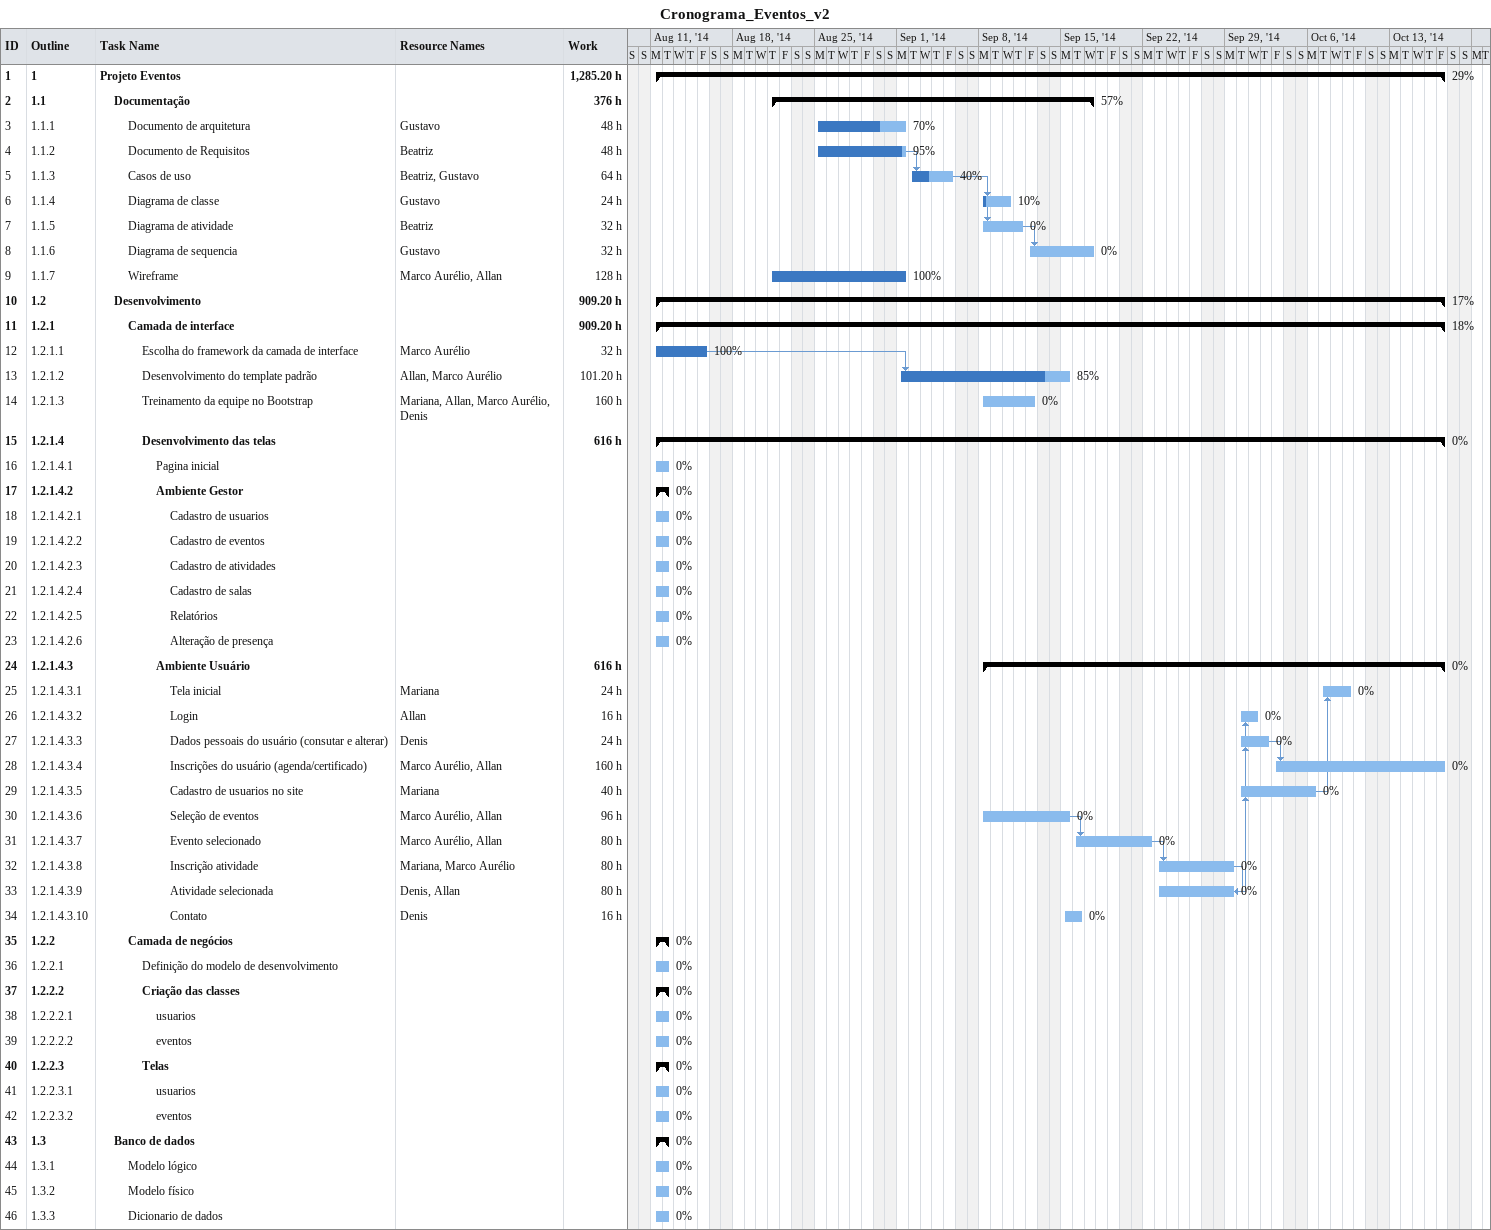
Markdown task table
Cronograma_Eventos_v2

| ID | WBS | Task | Start | Finish | Predecessors | Resources | % complete | Work (h) |
|---|---|---|---|---|---|---|---|---|
| 1 | 1 | **Projeto Eventos** | 2014-08-11 | 2014-10-17 |  |  | 29 | 1285.20 |
| 2 | 1.1 | **Documentação** | 2014-08-21 | 2014-09-17 |  |  | 57 | 376 |
| 3 | 1.1.1 | Documento de arquitetura | 2014-08-25 | 2014-09-01 |  | Gustavo | 70 | 48 |
| 4 | 1.1.2 | Documento de Requisitos | 2014-08-25 | 2014-09-01 |  | Beatriz | 95 | 48 |
| 5 | 1.1.3 | Casos de uso | 2014-09-02 | 2014-09-05 | 4 | Beatriz, Gustavo | 40 | 64 |
| 6 | 1.1.4 | Diagrama de classe | 2014-09-08 | 2014-09-10 | 5 | Gustavo | 10 | 24 |
| 7 | 1.1.5 | Diagrama de atividade | 2014-09-08 | 2014-09-11 | 5 | Beatriz | 0 | 32 |
| 8 | 1.1.6 | Diagrama de sequencia | 2014-09-12 | 2014-09-17 | 7 | Gustavo | 0 | 32 |
| 9 | 1.1.7 | Wireframe | 2014-08-21 | 2014-09-01 |  | Marco Aurélio, Allan | 100 | 128 |
| 10 | 1.2 | **Desenvolvimento** | 2014-08-11 | 2014-10-17 |  |  | 17 | 909.20 |
| 11 | 1.2.1 | **Camada de interface** | 2014-08-11 | 2014-10-17 |  |  | 18 | 909.20 |
| 12 | 1.2.1.1 | Escolha do framework da camada de interface | 2014-08-11 | 2014-08-15 |  | Marco Aurélio | 100 | 32 |
| 13 | 1.2.1.2 | Desenvolvimento do template padrão | 2014-09-01 | 2014-09-15 | 12 | Allan, Marco Aurélio | 85 | 101.20 |
| 14 | 1.2.1.3 | Treinamento da equipe no Bootstrap | 2014-09-08 | 2014-09-12 |  | Mariana, Allan, Marco Aurélio, Denis | 0 | 160 |
| 15 | 1.2.1.4 | **Desenvolvimento das telas** | 2014-08-11 | 2014-10-17 |  |  | 0 | 616 |
| 16 | 1.2.1.4.1 | Pagina inicial | 2014-08-11 | 2014-08-12 |  |  | 0 |  |
| 17 | 1.2.1.4.2 | **Ambiente Gestor** | 2014-08-11 | 2014-08-12 |  |  | 0 |  |
| 18 | 1.2.1.4.2.1 | Cadastro de usuarios | 2014-08-11 | 2014-08-12 |  |  | 0 |  |
| 19 | 1.2.1.4.2.2 | Cadastro de eventos | 2014-08-11 | 2014-08-12 |  |  | 0 |  |
| 20 | 1.2.1.4.2.3 | Cadastro de atividades | 2014-08-11 | 2014-08-12 |  |  | 0 |  |
| 21 | 1.2.1.4.2.4 | Cadastro de salas | 2014-08-11 | 2014-08-12 |  |  | 0 |  |
| 22 | 1.2.1.4.2.5 | Relatórios | 2014-08-11 | 2014-08-12 |  |  | 0 |  |
| 23 | 1.2.1.4.2.6 | Alteração de presença | 2014-08-11 | 2014-08-12 |  |  | 0 |  |
| 24 | 1.2.1.4.3 | **Ambiente Usuário** | 2014-09-08 | 2014-10-17 |  |  | 0 | 616 |
| 25 | 1.2.1.4.3.1 | Tela inicial | 2014-10-07 | 2014-10-09 | 29 | Mariana | 0 | 24 |
| 26 | 1.2.1.4.3.2 | Login | 2014-09-30 | 2014-10-01 | 33 | Allan | 0 | 16 |
| 27 | 1.2.1.4.3.3 | Dados pessoais do usuário (consutar e alterar) | 2014-09-30 | 2014-10-02 | 33 | Denis | 0 | 24 |
| 28 | 1.2.1.4.3.4 | Inscrições do usuário (agenda/certificado) | 2014-10-03 | 2014-10-17 | 27 | Marco Aurélio, Allan | 0 | 160 |
| 29 | 1.2.1.4.3.5 | Cadastro de usuarios no site | 2014-09-30 | 2014-10-06 | 33 | Mariana | 0 | 40 |
| 30 | 1.2.1.4.3.6 | Seleção de eventos | 2014-09-08 | 2014-09-15 |  | Marco Aurélio, Allan | 0 | 96 |
| 31 | 1.2.1.4.3.7 | Evento selecionado | 2014-09-16 | 2014-09-22 | 30 | Marco Aurélio, Allan | 0 | 80 |
| 32 | 1.2.1.4.3.8 | Inscrição atividade | 2014-09-23 | 2014-09-29 | 31 | Mariana, Marco Aurélio | 0 | 80 |
| 33 | 1.2.1.4.3.9 | Atividade selecionada | 2014-09-23 | 2014-09-29 | 32FF | Denis, Allan | 0 | 80 |
| 34 | 1.2.1.4.3.10 | Contato | 2014-09-15 | 2014-09-16 |  | Denis | 0 | 16 |
| 35 | 1.2.2 | **Camada de negócios** | 2014-08-11 | 2014-08-12 |  |  | 0 |  |
| 36 | 1.2.2.1 | Definição do modelo de desenvolvimento | 2014-08-11 | 2014-08-12 |  |  | 0 |  |
| 37 | 1.2.2.2 | **Criação das classes** | 2014-08-11 | 2014-08-12 |  |  | 0 |  |
| 38 | 1.2.2.2.1 | usuarios | 2014-08-11 | 2014-08-12 |  |  | 0 |  |
| 39 | 1.2.2.2.2 | eventos | 2014-08-11 | 2014-08-12 |  |  | 0 |  |
| 40 | 1.2.2.3 | **Telas** | 2014-08-11 | 2014-08-12 |  |  | 0 |  |
| 41 | 1.2.2.3.1 | usuarios | 2014-08-11 | 2014-08-12 |  |  | 0 |  |
| 42 | 1.2.2.3.2 | eventos | 2014-08-11 | 2014-08-12 |  |  | 0 |  |
| 43 | 1.3 | **Banco de dados** | 2014-08-11 | 2014-08-12 |  |  | 0 |  |
| 44 | 1.3.1 | Modelo lógico | 2014-08-11 | 2014-08-12 |  |  | 0 |  |
| 45 | 1.3.2 | Modelo físico | 2014-08-11 | 2014-08-12 |  |  | 0 |  |
| 46 | 1.3.3 | Dicionario de dados | 2014-08-11 | 2014-08-12 |  |  | 0 |  |
